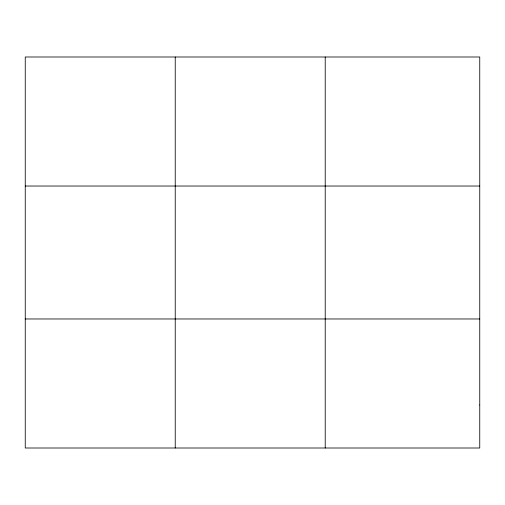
<?xml version="1.0" encoding="UTF-8"?>
<svg xmlns="http://www.w3.org/2000/svg" width="505" height="505" viewBox="0 0 505 505"><rect width="100%" height="100%" fill="white"/><g stroke="black" fill="none" stroke-linecap="round" stroke-linejoin="round"><path stroke-width="0.76" d="M175.235 56.996L175.235 448.004M325.22 56.996L325.22 448.004M25.25 186.029L479.75 186.029M25.25 318.971L479.75 318.971M479.75 404.991L479.75 448.004L25.25 448.004L25.25 56.996L479.75 56.996L479.75 404.991"/></g></svg>
